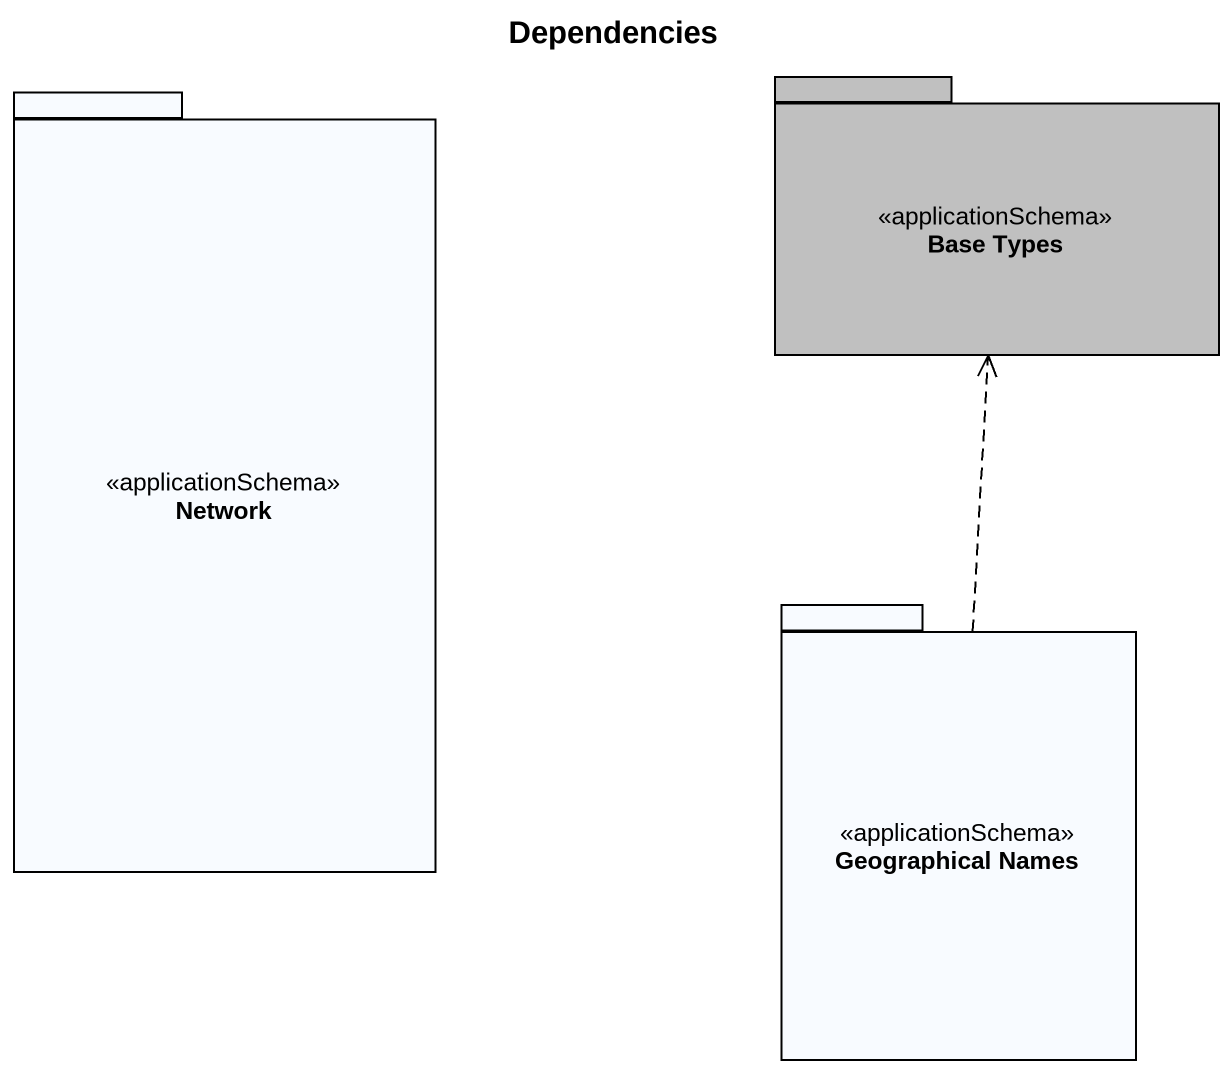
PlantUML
@startuml
title Dependencies
package "Network" as Network_ <<applicationSchema>> {
}
package "Base Types" as Base_Types <<applicationSchema>> #C0C0C0 {
}
package "Geographical Names" as Geographical_Names <<applicationSchema>> {
}
Geographical_Names .up.> Base_Types
@enduml
